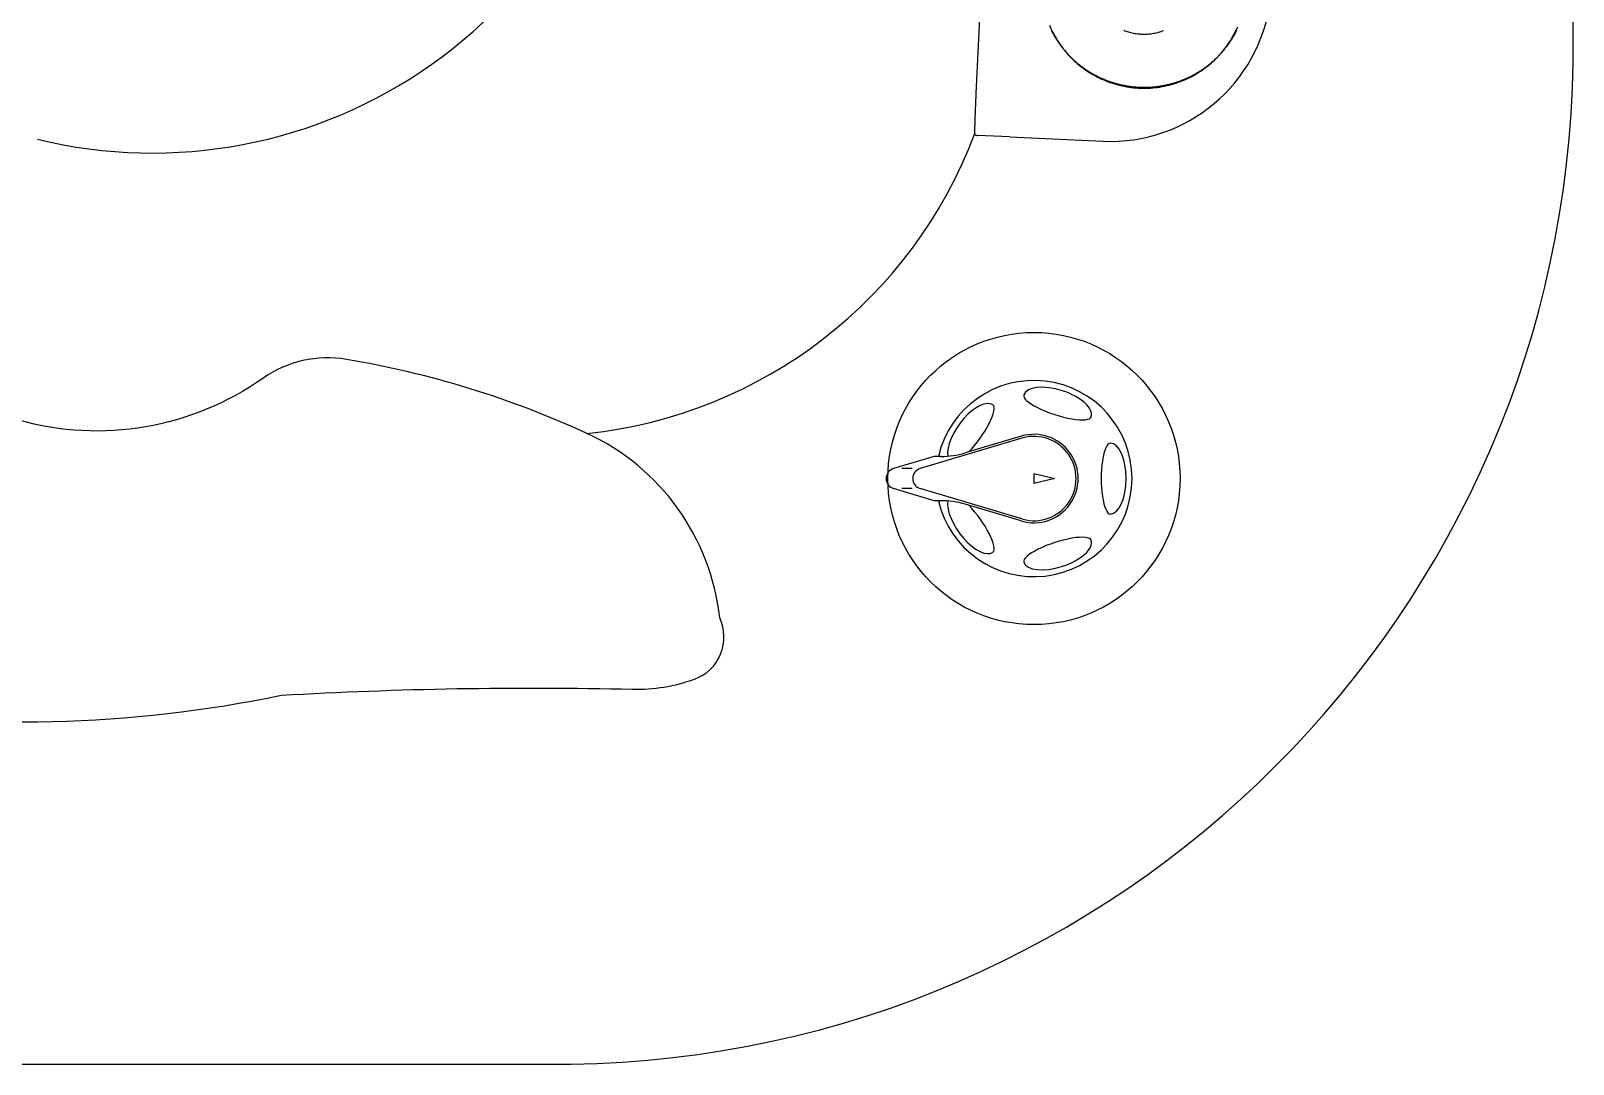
# Model space of a CAD drawing. Extents: x 527 to 614, y 487 to 635.
# Drawn here: x 595.3 to 613.77, y 503.76 to 516.14 of the extents above; entities that cross this region are included whole.
import ezdxf

# ---------------------------------------------------------------- set-up
doc = ezdxf.new("R2010")
doc.units = 0
doc.header["$MEASUREMENT"] = 0
for name, color, linetype in [('1', 4, 'Continuous'), ('DIM', 3, 'Continuous'), ('SPA', 2, 'Continuous')]:
    doc.layers.add(name, color=color, linetype=linetype)

# ---------------------------------------------------------------- blocks, each defined once
blk = doc.blocks.new('TRICKLER')
at = {"layer": '1', "linetype": 'Continuous'}
for p, q in [((1.598, 1.981), (0.484, 2.033)), ((1.598, 1.981), (1.984, 1.962)), ((1.913, -0.499), (2.005, 1.461))]:
    blk.add_line(p, q, dxfattribs=at)
for points in [[(2.021, 1.929), (2.021, 1.93, 0.005038), (2.021, 1.932, 0.005212), (2.021, 1.933, 0.005467), (2.021, 1.934, 0.005797), (2.021, 1.935, 0.006121), (2.02, 1.936, 0.006438), (2.02, 1.937, 0.006771), (2.02, 1.939, 0.007114), (2.02, 1.94, 0.007463), (2.02, 1.941, 0.007813), (2.02, 1.942, 0.008164), (2.019, 1.943, 0.008511), (2.019, 1.944, 0.008852), (2.019, 1.945, 0.009179), (2.018, 1.946, 0.009489), (2.018, 1.946, 0.009778), (2.017, 1.947, 0.010037), (2.017, 1.948, 0.010266), (2.016, 1.949, 0.010453), (2.016, 1.95, 0.010604), (2.015, 1.951, 0.010701), (2.015, 1.951, 0.010756), (2.014, 1.952, 0.010759), (2.013, 1.953, 0.01073), (2.013, 1.953, 0.010611), (2.012, 1.954, 0.010433), (2.011, 1.955, 0.010185), (2.01, 1.955, 0.00989), (2.01, 1.956, 0.009582), (2.009, 1.956, 0.009273), (2.008, 1.957, 0.008945), (2.007, 1.957, 0.008617), (2.006, 1.958, 0.008291), (2.005, 1.958, 0.007983), (2.004, 1.959, 0.007638), (2.003, 1.959, 0.007285), (2.002, 1.96, 0.007037), (2.001, 1.96, 0.006873), (1.999, 1.96, 0.00639), (1.998, 1.961, 0.005731), (1.997, 1.961, 0.006051), (1.996, 1.961, 0.006855), (1.994, 1.961, 0.004967), (1.993, 1.962, 0.001698), (1.992, 1.962, 0.006624), (1.99, 1.962, 0.010486), (1.988, 1.962, 0.004792), (1.984, 1.962, 0.002467)], [(2.005, 1.461), (2.005, 1.466, 0.000047), (2.005, 1.472, 0.000047), (2.005, 1.478, 0.000047), (2.006, 1.483, 0.000048), (2.006, 1.489, 0.000048), (2.006, 1.494, 0.000048), (2.006, 1.5, 0.000048), (2.007, 1.505, 0.000048), (2.007, 1.511, 0.000048), (2.007, 1.516, 0.000048), (2.007, 1.522, 0.000048), (2.008, 1.527, 0.000048), (2.008, 1.532, 0.000049), (2.008, 1.538, 0.000049), (2.008, 1.543, 0.000049), (2.009, 1.549, 0.000049), (2.009, 1.554, 0.000049), (2.009, 1.56, 0.000049), (2.009, 1.565, 0.00005), (2.009, 1.57, 0.00005), (2.01, 1.576, 0.00005), (2.01, 1.581, 0.00005), (2.01, 1.586, 0.000051), (2.01, 1.592, 0.000051), (2.011, 1.597, 0.000051), (2.011, 1.602, 0.000052), (2.011, 1.608, 0.000052), (2.011, 1.613, 0.000052), (2.011, 1.618, 0.000053), (2.012, 1.623, 0.000053), (2.012, 1.628, 0.000053), (2.012, 1.634, 0.000054), (2.012, 1.639, 0.000054), (2.013, 1.644, 0.000055), (2.013, 1.649, 0.000055), (2.013, 1.654, 0.000056), (2.013, 1.659, 0.000057), (2.013, 1.664, 0.000057), (2.014, 1.669, 0.000058), (2.014, 1.674, 0.000059), (2.014, 1.679, 0.00006), (2.014, 1.684, 0.00006), (2.014, 1.689, 0.000061), (2.014, 1.694, 0.000061), (2.015, 1.699, 0.000062), (2.015, 1.704, 0.000063), (2.015, 1.709, 0.000063), (2.015, 1.713, 0.000064), (2.015, 1.718, 0.000065), (2.016, 1.723, 0.000065), (2.016, 1.727, 0.000066), (2.016, 1.732, 0.000067), (2.016, 1.737, 0.000068), (2.016, 1.741, 0.000069), (2.016, 1.746, 0.00007), (2.016, 1.75, 0.000071), (2.017, 1.755, 0.000072), (2.017, 1.759, 0.000073), (2.017, 1.764, 0.000075), (2.017, 1.768, 0.000076), (2.017, 1.772, 0.000077), (2.017, 1.777, 0.000079), (2.017, 1.781, 0.00008), (2.018, 1.785, 0.000082), (2.018, 1.789, 0.000084), (2.018, 1.793, 0.000086), (2.018, 1.797, 0.000087), (2.018, 1.802, 0.000089), (2.018, 1.806, 0.000091), (2.018, 1.81, 0.000093), (2.018, 1.813, 0.000095), (2.019, 1.817, 0.000096), (2.019, 1.821, 0.000098), (2.019, 1.825, 0.0001), (2.019, 1.829, 0.000103), (2.019, 1.832, 0.000105), (2.019, 1.836, 0.000108), (2.019, 1.84, 0.00011), (2.019, 1.843, 0.000113), (2.019, 1.847, 0.000117), (2.02, 1.85, 0.00012), (2.02, 1.854, 0.000123), (2.02, 1.857, 0.000127), (2.02, 1.86, 0.000131), (2.02, 1.864, 0.000135), (2.02, 1.867, 0.00014), (2.02, 1.87, 0.000144), (2.02, 1.873, 0.000148), (2.02, 1.876, 0.000153), (2.02, 1.879, 0.000158), (2.02, 1.882, 0.000163), (2.02, 1.885, 0.000168), (2.02, 1.888, 0.000175), (2.02, 1.891, 0.000181), (2.02, 1.894, 0.000188), (2.02, 1.897, 0.000194), (2.021, 1.899, 0.000204), (2.021, 1.902, 0.000216), (2.021, 1.904, 0.000219), (2.021, 1.907, 0.000213), (2.021, 1.909, 0.000246), (2.021, 1.912, 0.000308), (2.021, 1.914, 0.000247), (2.021, 1.916, 0.000087), (2.021, 1.918, 0.000368), (2.021, 1.921, 0.0007), (2.021, 1.924, 0.000374), (2.021, 1.929, 0.000207)], [(1.124, 0.642, 0.016097), (1.09, 0.717, 0.01659), (1.049, 0.792, 0.017524), (1.001, 0.868, 0.018074), (0.945, 0.942, 0.018964), (0.882, 1.015, 0.01948), (0.81, 1.084, 0.020339), (0.731, 1.15, 0.020806), (0.644, 1.21, 0.021568), (0.549, 1.263, 0.021953), (0.449, 1.309, 0.022558), (0.342, 1.346, 0.022834), (0.231, 1.374, 0.023225), (0.117, 1.391, 0.023369), (0.002, 1.398, 0.023506), (-0.114, 1.393, 0.023505), (-0.228, 1.378, 0.023365), (-0.339, 1.352, 0.023226), (-0.446, 1.316, 0.02285), (-0.548, 1.272, 0.022554), (-0.643, 1.22, 0.021894), (-0.731, 1.161, 0.021584), (-0.812, 1.097, 0.021017), (-0.884, 1.029, 0.020279), (-0.949, 0.957, 0.018755), (-1.005, 0.884, 0.019186), (-1.055, 0.809, 0.020407), (-1.097, 0.732, 0.016763), (-1.132, 0.66, 0.009199)]]:
    blk.add_lwpolyline(points, format="xyb", dxfattribs=at)
at = {"layer": '1', "color": 3, "linetype": 'Continuous'}
for points in [[(-1.118, 0.706, -0.002329), (-1.112, 0.716, -0.00232), (-1.107, 0.726, -0.002307), (-1.102, 0.737, -0.002304), (-1.096, 0.747, -0.002311), (-1.091, 0.757, -0.002315), (-1.085, 0.767, -0.002316), (-1.079, 0.777, -0.002317), (-1.073, 0.787, -0.002319), (-1.067, 0.797, -0.002319), (-1.061, 0.806, -0.00232), (-1.055, 0.816, -0.00232), (-1.049, 0.826, -0.002319), (-1.043, 0.835, -0.002318), (-1.036, 0.845, -0.002317), (-1.03, 0.854, -0.002315), (-1.023, 0.864, -0.002315), (-1.016, 0.873, -0.00231), (-1.01, 0.883, -0.002301), (-1.003, 0.892, -0.002306), (-0.996, 0.901, -0.002328), (-0.989, 0.91, -0.002342), (-0.982, 0.919, -0.002355), (-0.974, 0.929, -0.002354), (-0.967, 0.938, -0.002338), (-0.96, 0.946, -0.002329), (-0.952, 0.955, -0.002324), (-0.945, 0.964, -0.002319), (-0.937, 0.973, -0.002314), (-0.929, 0.982, -0.002311), (-0.921, 0.99, -0.002309), (-0.913, 0.999, -0.002308), (-0.905, 1.007, -0.002308), (-0.897, 1.015, -0.00231), (-0.889, 1.024, -0.002312), (-0.881, 1.032, -0.002316), (-0.873, 1.04, -0.002319), (-0.864, 1.048, -0.002327), (-0.856, 1.056, -0.002338), (-0.848, 1.064, -0.002341), (-0.839, 1.072, -0.002332), (-0.83, 1.079, -0.002322), (-0.822, 1.087, -0.002307), (-0.813, 1.094, -0.002304), (-0.804, 1.102, -0.002312), (-0.795, 1.109, -0.002317), (-0.786, 1.116, -0.002318), (-0.777, 1.124, -0.002319), (-0.768, 1.131, -0.002321), (-0.759, 1.138, -0.002322), (-0.75, 1.145, -0.002323), (-0.741, 1.151, -0.002323), (-0.731, 1.158, -0.002323), (-0.722, 1.165, -0.002322), (-0.712, 1.171, -0.002321), (-0.703, 1.178, -0.00232), (-0.693, 1.184, -0.002319), (-0.684, 1.191, -0.002316), (-0.674, 1.197, -0.00231), (-0.664, 1.203, -0.002311), (-0.654, 1.209, -0.002324), (-0.644, 1.215, -0.002333), (-0.634, 1.221, -0.002343), (-0.624, 1.227, -0.002344), (-0.614, 1.233, -0.002335), (-0.604, 1.238, -0.002329), (-0.594, 1.244, -0.002326), (-0.583, 1.249, -0.002324), (-0.573, 1.255, -0.002321), (-0.563, 1.26, -0.002319), (-0.552, 1.265, -0.002318), (-0.542, 1.27, -0.002317), (-0.531, 1.275, -0.002317), (-0.521, 1.28, -0.002318), (-0.51, 1.284, -0.002318), (-0.5, 1.289, -0.00232), (-0.489, 1.294, -0.002323), (-0.478, 1.298, -0.002325), (-0.468, 1.302, -0.002325), (-0.457, 1.306, -0.002333), (-0.446, 1.311, -0.002348), (-0.435, 1.315, -0.002355), (-0.425, 1.319, -0.002357), (-0.414, 1.322, -0.002352), (-0.403, 1.326, -0.002344), (-0.392, 1.33, -0.002337), (-0.381, 1.333, -0.002331), (-0.37, 1.337, -0.002326), (-0.359, 1.34, -0.002321), (-0.348, 1.343, -0.002316), (-0.336, 1.346, -0.002312), (-0.325, 1.349, -0.002308), (-0.314, 1.352, -0.002304), (-0.303, 1.355, -0.002301), (-0.292, 1.357, -0.002299), (-0.28, 1.36, -0.002296), (-0.269, 1.362, -0.002295), (-0.258, 1.365, -0.002293), (-0.246, 1.367, -0.002292), (-0.235, 1.369, -0.002292), (-0.224, 1.371, -0.002292), (-0.212, 1.373, -0.002292), (-0.201, 1.375, -0.002292), (-0.189, 1.377, -0.002294), (-0.178, 1.378, -0.002295), (-0.166, 1.38, -0.002297), (-0.155, 1.381, -0.002299), (-0.143, 1.383, -0.002302), (-0.132, 1.384, -0.002305), (-0.12, 1.385, -0.002309), (-0.109, 1.386, -0.002313), (-0.097, 1.387, -0.002317), (-0.086, 1.388, -0.002322), (-0.074, 1.388, -0.002327), (-0.063, 1.389, -0.002333), (-0.051, 1.389, -0.002339), (-0.04, 1.39, -0.002345), (-0.028, 1.39, -0.002352), (-0.016, 1.39, -0.002361), (-0.005, 1.39, -0.002367), (0.007, 1.39, -0.002365), (0.018, 1.39, -0.002356), (0.03, 1.389, -0.002339), (0.041, 1.389, -0.002329), (0.053, 1.389, -0.002327), (0.064, 1.388, -0.002324), (0.076, 1.387, -0.002319), (0.087, 1.386, -0.002316), (0.099, 1.385, -0.002314), (0.11, 1.384, -0.002312), (0.122, 1.383, -0.002311), (0.133, 1.382, -0.00231), (0.145, 1.38, -0.002311), (0.157, 1.379, -0.002311), (0.168, 1.377, -0.002313), (0.179, 1.376, -0.002315), (0.191, 1.374, -0.002318), (0.202, 1.372, -0.002321), (0.214, 1.37, -0.002327), (0.225, 1.368, -0.00233), (0.237, 1.365, -0.002333), (0.248, 1.363, -0.002335), (0.259, 1.361, -0.002333), (0.271, 1.358, -0.002334), (0.282, 1.355, -0.002334), (0.293, 1.353, -0.002334), (0.304, 1.35, -0.002332), (0.315, 1.347, -0.002332), (0.327, 1.344, -0.00233), (0.338, 1.34, -0.002328), (0.349, 1.337, -0.002325), (0.36, 1.334, -0.002322), (0.371, 1.33, -0.002319), (0.382, 1.327, -0.002315), (0.392, 1.323, -0.00231), (0.403, 1.319, -0.002306), (0.414, 1.315, -0.002303), (0.425, 1.311, -0.002295), (0.436, 1.307, -0.002281), (0.446, 1.303, -0.002286), (0.457, 1.299, -0.002311), (0.468, 1.294, -0.002331), (0.478, 1.29, -0.002352), (0.489, 1.285, -0.002352), (0.5, 1.281, -0.002336), (0.51, 1.276, -0.002327), (0.521, 1.271, -0.002323), (0.531, 1.266, -0.002319), (0.542, 1.261, -0.002315), (0.552, 1.255, -0.002312), (0.562, 1.25, -0.002311), (0.573, 1.245, -0.002311), (0.583, 1.239, -0.002312), (0.593, 1.234, -0.002314), (0.603, 1.228, -0.002318), (0.613, 1.222, -0.002322), (0.623, 1.216, -0.002326), (0.633, 1.21, -0.002335), (0.643, 1.204, -0.002349), (0.653, 1.198, -0.002351), (0.663, 1.192, -0.002337), (0.672, 1.186, -0.002323), (0.682, 1.179, -0.002303), (0.692, 1.173, -0.002299), (0.701, 1.166, -0.002308), (0.71, 1.159, -0.002314), (0.72, 1.153, -0.002314), (0.729, 1.146, -0.002316), (0.738, 1.139, -0.002318), (0.747, 1.132, -0.00232), (0.756, 1.125, -0.002321), (0.765, 1.118, -0.002321), (0.774, 1.111, -0.002321), (0.783, 1.103, -0.002321), (0.792, 1.096, -0.00232), (0.801, 1.088, -0.002319), (0.81, 1.081, -0.002319), (0.818, 1.073, -0.002315), (0.827, 1.065, -0.002308), (0.835, 1.057, -0.002312), (0.844, 1.05, -0.002329), (0.852, 1.042, -0.002339), (0.86, 1.033, -0.002348), (0.868, 1.025, -0.002345), (0.877, 1.017, -0.002332), (0.885, 1.009, -0.002323), (0.893, 1, -0.002319), (0.901, 0.992, -0.002315), (0.908, 0.983, -0.002311), (0.916, 0.975, -0.002309), (0.924, 0.966, -0.002308), (0.932, 0.957, -0.002308), (0.939, 0.948, -0.002309), (0.946, 0.939, -0.002312), (0.954, 0.93, -0.002316), (0.961, 0.921, -0.002321), (0.968, 0.912, -0.002325), (0.975, 0.903, -0.002334), (0.982, 0.894, -0.002349), (0.989, 0.884, -0.002351), (0.996, 0.875, -0.002337), (1.003, 0.866, -0.002322), (1.009, 0.856, -0.002301), (1.016, 0.847, -0.002296), (1.022, 0.837, -0.002306), (1.029, 0.828, -0.002312), (1.035, 0.818, -0.002313), (1.041, 0.808, -0.002315), (1.047, 0.798, -0.002318), (1.053, 0.789, -0.002319), (1.059, 0.779, -0.002321), (1.065, 0.769, -0.002321), (1.07, 0.759, -0.002322), (1.076, 0.749, -0.002322), (1.081, 0.738, -0.002322), (1.087, 0.728, -0.002321), (1.092, 0.718, -0.002321), (1.097, 0.708, -0.002318)], [(0.235, 0.703, 0.022558), (0.178, 0.722, 0.022834), (0.119, 0.737, 0.023225), (0.058, 0.746, 0.023369), (-0.003, 0.75, 0.023506), (-0.065, 0.747, 0.023505), (-0.126, 0.739, 0.023365), (-0.185, 0.725, 0.023226), (-0.242, 0.706, 0.02285)]]:
    blk.add_lwpolyline(points, format="xyb", dxfattribs=at)
at = {"layer": '1', "linetype": 'Continuous'}
blk.add_arc((0.394, 0.103), 1.931, 87.3226, 172.7184, dxfattribs=at)
blk = doc.blocks.new('ONOFFVALVE')
at = {"layer": '1', "color": 2}
for p, q in [((-0.06, 0), (0, 0.25)), ((0, 0.25), (0.06, 0)), ((-0.06, 0), (0.06, 0)), ((-0.508, -0.152), (-0.307, -0.823)), ((0.508, -0.152), (0.307, -0.823)), ((-0.265, -1.112), (-0.265, -1.195)), ((-0.265, -1.195), (-0.12, -1.681)), ((0.265, -1.195), (0.12, -1.681)), ((0.265, -1.112), (0.265, -1.195))]:
    blk.add_line(p, q, dxfattribs=at)
at = {"layer": '1', "color": 3}
for p, q in [((-0.487, -0.133), (-0.12, -1.363)), ((0.487, -0.133), (0.12, -1.363)), ((-0.12, -1.457), (-0.12, -1.581)), ((0.12, -1.457), (0.12, -1.581))]:
    blk.add_line(p, q, dxfattribs=at)
at = {"layer": '1', "color": 2}
for centre, radius, start, end in [((0, 0), 1.175, 283.0342, 256.9658), ((0, 0), 0.53, 343.3683, 196.6317), ((-1.275, -1.112), 1.01, 360, 16.6317), ((1.275, -1.112), 1.01, 163.3683, 180), ((0, -1.645), 0.125, 196.6317, 343.3683)]:
    blk.add_arc(centre, radius, start, end, dxfattribs=at)
at = {"layer": '1', "color": 3}
for centre, radius, start, end in [((0, 0), 0.505, 344.7586, 195.2414), ((0, -1.327), 0.125, 196.6317, 343.3683)]:
    blk.add_arc(centre, radius, start, end, dxfattribs=at)
for centre, major_axis, ratio, start_param, end_param in [((0, 0.916), (-0.425, 0), 0.446662, 3.141593, 6.283185), ((0, 0.916), (-0.425, 0), 0.259221, 6.283185, 9.424778), ((-0.871, 0.283), (-0.131, -0.404), 0.446662, 3.141593, 6.283185), ((-0.871, 0.283), (-0.131, -0.404), 0.259221, 6.283185, 9.424778), ((0.871, 0.283), (-0.131, 0.404), 0.259221, 6.283185, 9.424778), ((0.871, 0.283), (-0.131, 0.404), 0.446662, 3.141593, 6.283185), ((-0.538, -0.741), (0.344, -0.25), 0.446662, 3.141593, 5.870165), ((-0.538, -0.741), (0.344, -0.25), 0.259221, 7.367809, 9.424778), ((0.538, -0.741), (0.344, 0.25), 0.446662, 3.554613, 6.283185), ((0.538, -0.741), (0.344, 0.25), 0.259221, 6.283185, 8.340154)]:
    blk.add_ellipse(centre, major_axis=major_axis, ratio=ratio, start_param=start_param, end_param=end_param, dxfattribs=at)
blk = doc.blocks.new('2005VANGUARD')
at = {"layer": 'DIM'}
blk.add_lwpolyline([(53.328, 6.079, 0.012736), (66.033, 4.28, 0.08934), (71.533, 4.419, -0.020242), (75.739, 4.492, 0.092393), (76.481, 4.612, 0.442866), (76.783, 5.345, 0.26368), (75.193, 7.555, 0.066539), (72.311, 8.443, 0.197568), (71.31, 8.215, -0.226043), (68.385, 7.714, 0.005982), (59.908, 9.995, 0.130116), (51.066, 9.106, -0.254005), (49.581, 9.175, 0.031376), (46.351, 10.859, 0.065901), (45.001, 11.257, 0.816021), (44.868, 10.891, -0.455932), (45.111, 3.744, 0.96746), (45.479, 3.321, 0.023958), (46.972, 4.66, -0.148645)], format="xyb", close=True, dxfattribs=at)
blk.add_arc((74.613, 13.104), 5.579, 275.9729, 339.3838, dxfattribs=at)
at = {"layer": 'SPA', "color": 4}
for p, q in [((87.006, 12.003), (87.006, 75.003)), ((12.003, 0), (75.003, 0))]:
    blk.add_line(p, q, dxfattribs=at)
at = {"layer": 'SPA', "color": 3}
blk.add_circle((80.547, 7.015), 1.75, dxfattribs=at)
at = {"layer": 'SPA'}
blk.add_arc((69.988, 16.705), 5.791, 256.2651, 354.3625, dxfattribs=at)
at = {"layer": 'SPA', "color": 4}
blk.add_arc((74.82, 12.186), 12.188, 270.8621, 359.1377, dxfattribs=at)
at = {"layer": 'DIM'}
for name, p, rotation in [('TRICKLER', (81.857, 13.088), 180), ('ONOFFVALVE', (80.547, 7.015), 270)]:
    blk.add_blockref(name, p, dxfattribs=dict(at, rotation=rotation))

msp = doc.modelspace()

# ---------------------------------------------------------------- block references
at = {"layer": '1'}
msp.add_blockref('2005VANGUARD', (526.766, 503.758), dxfattribs=at)

doc.saveas('drawing.dxf')
